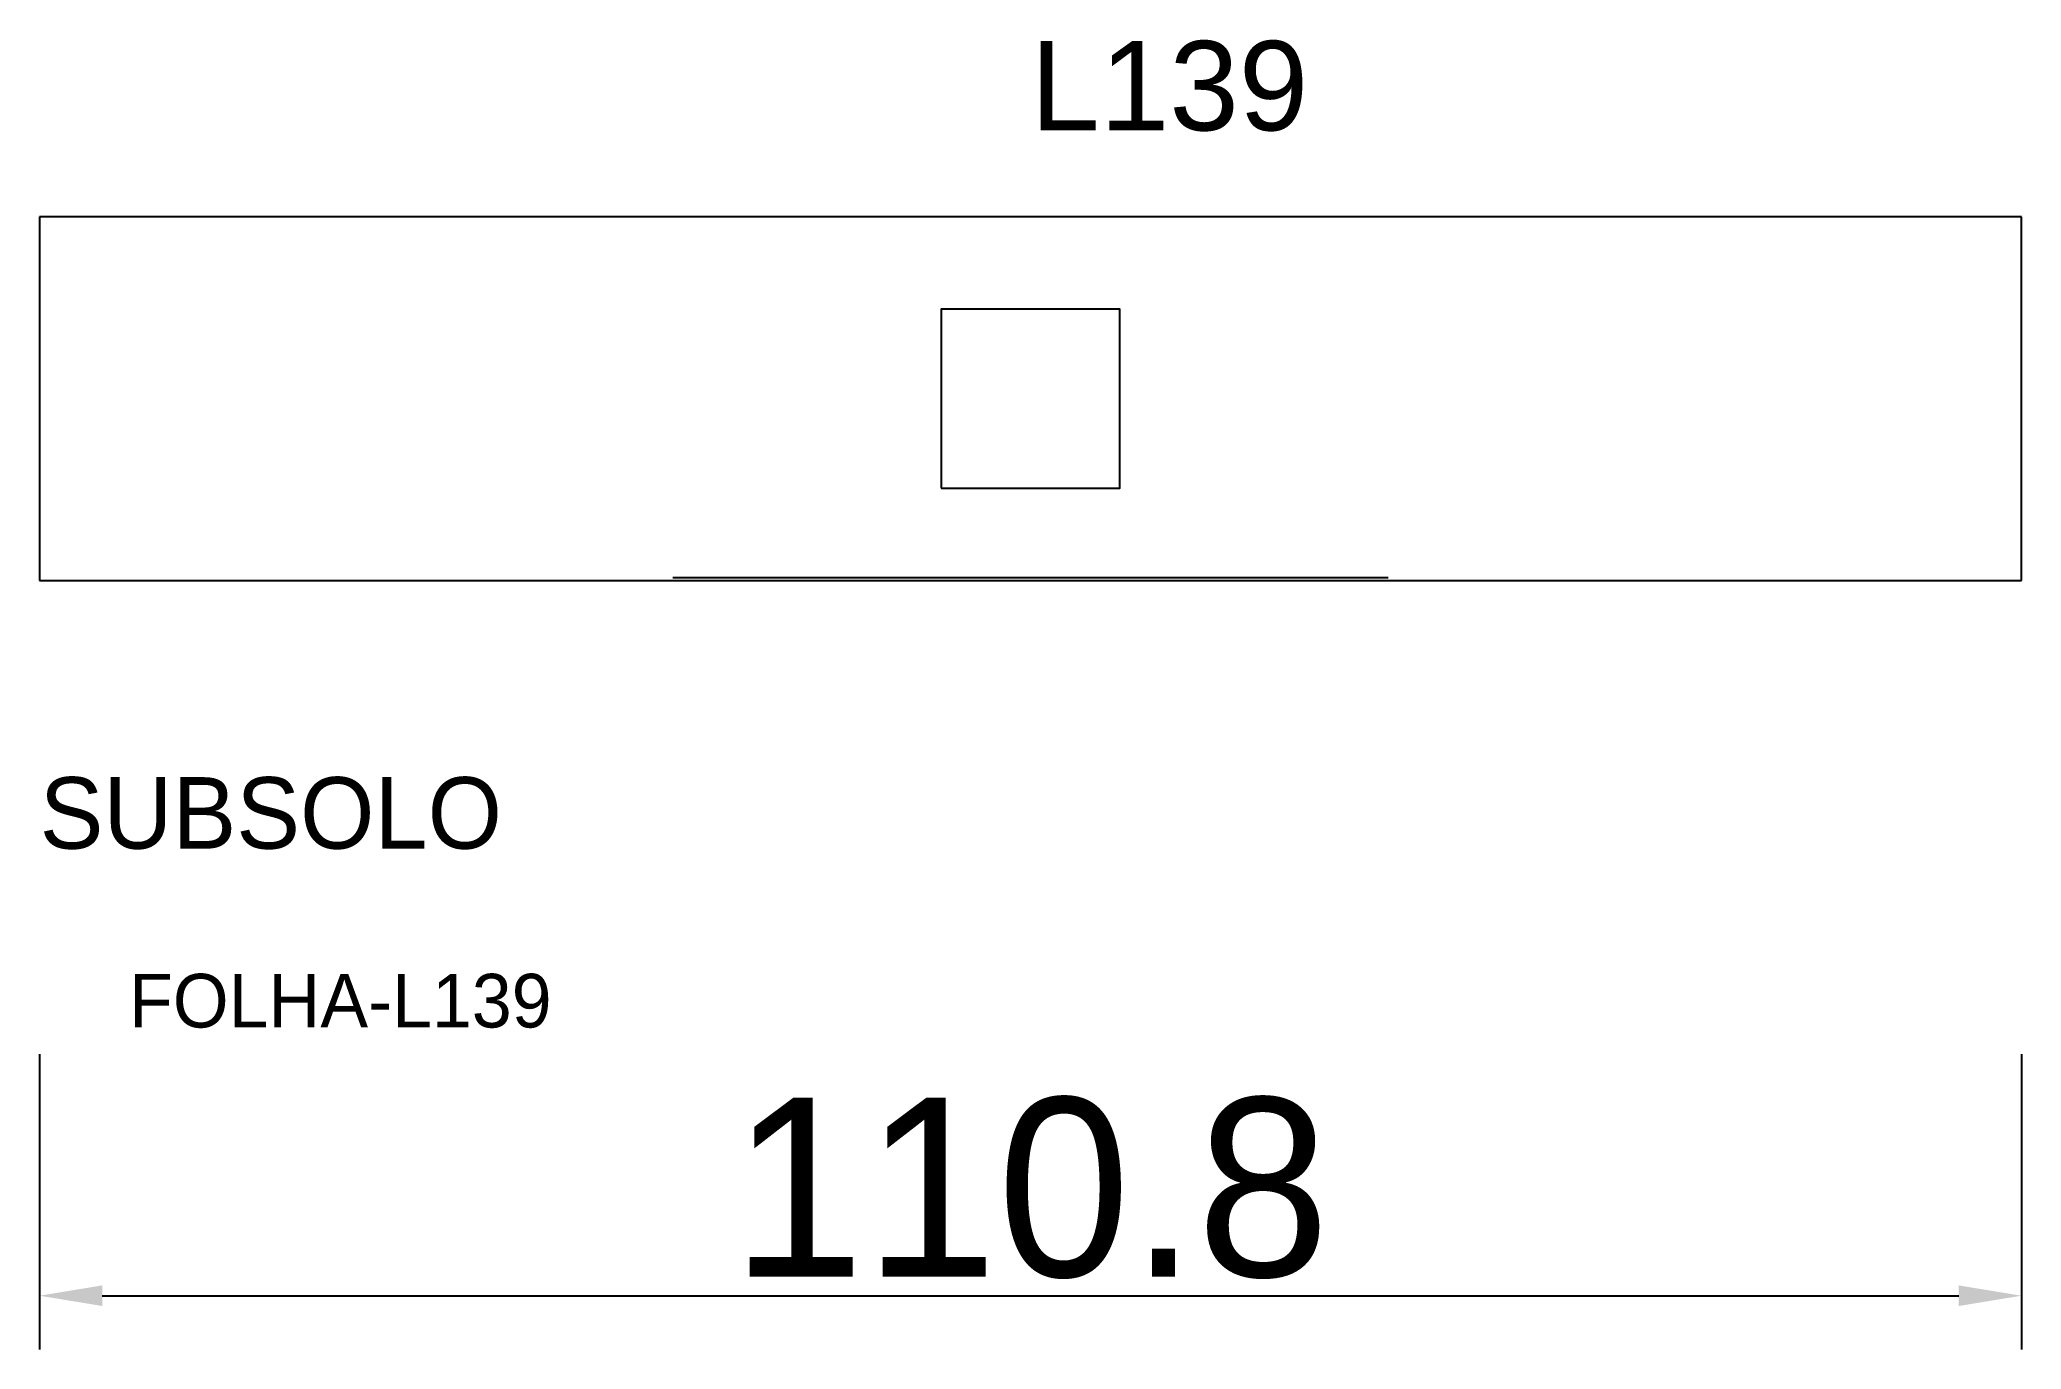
# Model space of a CAD drawing. Header units: metres. Extents: x 222 to 333, y 138 to 211.
import ezdxf

# ---------------------------------------------------------------- set-up
doc = ezdxf.new("R2010")
doc.units = ezdxf.units.M
for name, color, linetype in [('COTA', 241, 'CONTINUOUS'), ('FOLHA', 255, 'CONTINUOUS'), ('Hachura', 251, 'CONTINUOUS'), ('NOMENCLATURA', 7, 'CONTINUOUS'), ('Nível', 160, 'CONTINUOUS'), ('Painéis', 200, 'CONTINUOUS'), ('Pilares', 5, 'CONTINUOUS'), ('SARR_2.2x7', 40, 'CONTINUOUS')]:
    doc.layers.add(name, color=color, linetype=linetype)
doc.styles.add('ARIAL', font='Arial.ttf')
doc.dimstyles.new('EZ DXF', dxfattribs={"dimtxt": 10, "dimasz": 3.5, "dimexe": 3, "dimexo": 1.5, "dimgap": 1, "dimtad": 1, "dimdec": 1, "dimdsep": 46, "dimcen": 2.5, "dimazin": 3, "dimtfac": 1, "dimtmove": 0, "dimatfit": 3})

msp = doc.modelspace()

# ---------------------------------------------------------------- hatches: boundary and pattern name
at = {"layer": 'Hachura'}
h = msp.add_hatch(dxfattribs=at)
h.set_pattern_fill('ANSI31', scale=50)
h.paths.add_polyline_path([(222.2, 181.16), (333.04, 181.16), (333.04, 201.5), (222.2, 201.5)])
h = msp.add_hatch(dxfattribs=at)
h.set_pattern_fill('ANSI31', scale=50)
h.paths.add_polyline_path([(222.2, 181.16), (333.04, 181.16), (333.04, 201.5), (222.2, 201.5)])

# ---------------------------------------------------------------- linework, layer by layer
at = {"layer": 'Painéis', "color": 200}
for p, q in [((333.04, 201.5), (222.2, 201.5)), ((222.2, 201.5), (222.2, 181.16)), ((333.04, 201.5), (222.2, 201.5)), ((222.2, 201.5), (222.2, 181.16)), ((333.04, 181.16), (333.04, 201.5)), ((333.04, 181.16), (333.04, 201.5)), ((222.2, 181.16), (333.04, 181.16)), ((222.2, 181.16), (333.04, 181.16))]:
    msp.add_line(p, q, dxfattribs=at)
at = {"layer": 'Pilares'}
msp.add_lwpolyline([(272.62, 186.33), (282.62, 186.33), (282.62, 196.33), (272.62, 196.33)], close=True, dxfattribs=at)
msp.add_lwpolyline([(272.62, 186.33), (282.62, 186.33), (282.62, 196.33), (272.62, 196.33)], close=True, dxfattribs=at)
at = {"layer": 'SARR_2.2x7'}
msp.add_line((257.62, 181.33), (297.62, 181.33), dxfattribs=at)
msp.add_line((257.62, 181.33), (297.62, 181.33), dxfattribs=at)

# ---------------------------------------------------------------- texts
at = {"layer": 'FOLHA'}
msp.add_text('FOLHA-L139', height=3, dxfattribs=at).set_placement((227.2, 156.16))
msp.add_text('FOLHA-L139', height=3, dxfattribs=at).set_placement((227.2, 156.16))
at = {"layer": 'NOMENCLATURA', "insert": (277.62, 211.33), "char_height": 5, "attachment_point": 1, "style": 'ARIAL'}
msp.add_mtext('L139', dxfattribs=at)
msp.add_mtext('L139', dxfattribs=at)
at = {"layer": 'Nível'}
msp.add_text('SUBSOLO', height=4, dxfattribs=at).set_placement((222.2, 166.16))
msp.add_text('SUBSOLO', height=4, dxfattribs=at).set_placement((222.2, 166.16))

# ---------------------------------------------------------------- dimensions: what is measured, and where the dimension line sits
at = {"layer": 'COTA'}
msp.add_linear_dim(base=(222.2, 141.16), p1=(222.2, 156.16), p2=(333.04, 156.16), dimstyle='EZ DXF', dxfattribs=at).render()
msp.add_linear_dim(base=(222.2, 141.16), p1=(222.2, 156.16), p2=(333.04, 156.16), dimstyle='EZ DXF', dxfattribs=at).render()

doc.saveas('drawing.dxf')
